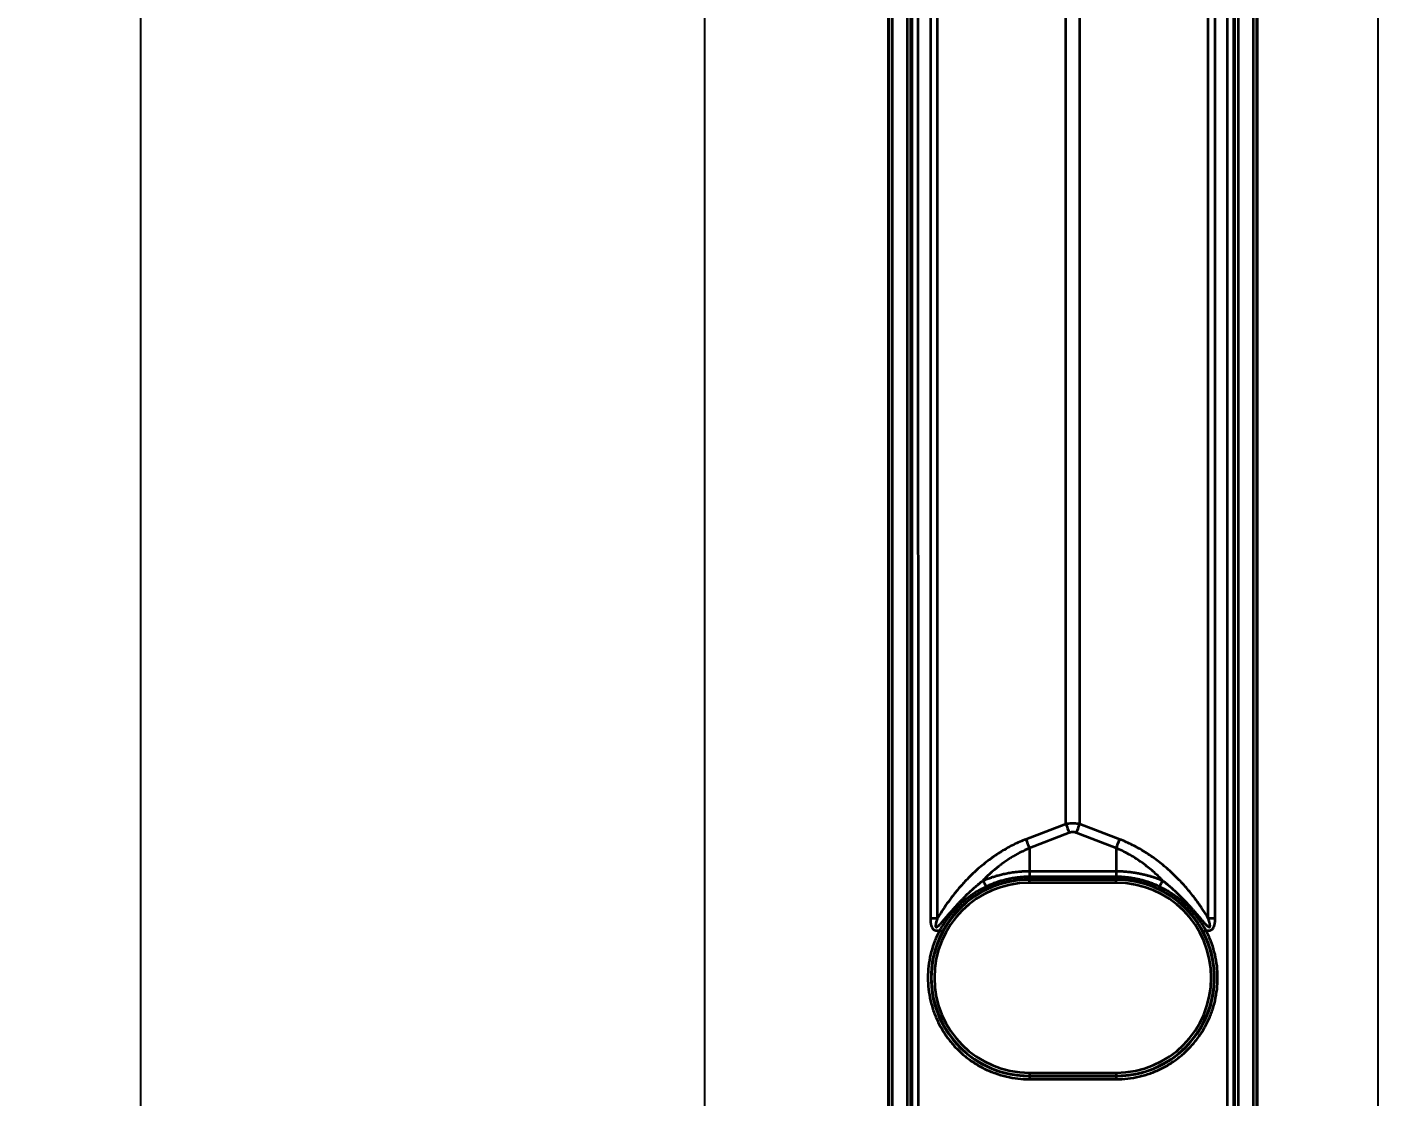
# Model space of a CAD drawing. Header units: millimetres. Extents: x 68 to 2000, y 100 to 2870.
# Drawn here: x 378.6 to 599.3, y 2174.2 to 2348.9 of the extents above; entities that cross this region are included whole.
import ezdxf

# ---------------------------------------------------------------- set-up
doc = ezdxf.new("R2010")
doc.units = ezdxf.units.MM
doc.header["$LTSCALE"] = 10
for name, color, linetype, lineweight in [('_Sichtbarkanten', 7, 'Continuous', 25), ('Bemaßung (ISO)', 7, 'Continuous', 25), ('Sichtbar schmal (ISO)', 7, 'Continuous', 35)]:
    doc.layers.add(name, color=color, linetype=linetype, lineweight=lineweight)
doc.styles.add('Notiztext (DIN)', font='verdana.ttf')
doc.dimstyles.new('Standard (DIN)', dxfattribs={"dimscale": 10, "dimtxt": 2.5, "dimasz": 2.5, "dimexe": 2, "dimexo": 4, "dimgap": 0.5, "dimtad": 1, "dimdec": 1, "dimrnd": 1e-08, "dimtxsty": 'Notiztext (DIN)', "dimcen": 0.09, "dimclrd": 256, "dimclre": 256, "dimclrt": 256, "dimadec": 0, "dimazin": 2, "dimtfac": 1, "dimtmove": 0, "dimatfit": 3, "dimfxl": 0, "dimtolj": 1, "dimtzin": 0, "dimlwd": -1, "dimlwe": -1, "dimarcsym": 0})

# ---------------------------------------------------------------- blocks, each defined once
blk = doc.blocks.new('*D76')
at = {"layer": 'Bemaßung (ISO)', "transparency": 16777216}
for p, q in [((449.28, 2523.67), (288.41, 2523.67)), ((308.41, 2498.67), (308.41, 2098.67)), ((484.32, 2073.67), (288.41, 2073.67))]:
    blk.add_line(p, q, dxfattribs=at)
for points in [[(304.24, 2498.67), (312.58, 2498.67), (308.41, 2523.67)], [(304.24, 2098.67), (312.58, 2098.67), (308.41, 2073.67)]]:
    blk.add_solid(points, dxfattribs=at)
at = {"layer": 'Defpoints', "color": 0, "transparency": 16777216}
for p in [(489.28, 2523.67), (308.41, 2073.67), (524.32, 2073.67)]:
    blk.add_point(p, dxfattribs=at)
at = {"layer": 'Bemaßung (ISO)', "transparency": 16777216, "insert": (277.39, 2267.66), "char_height": 25, "attachment_point": 1, "rotation": 90, "style": 'Notiztext (DIN)'}
blk.add_mtext('\\A1;450', dxfattribs=at)
blk = doc.blocks.new('*D77')
at = {"layer": 'Bemaßung (ISO)', "transparency": 16777216}
for p, q in [((449.28, 2523.67), (216.68, 2523.67)), ((236.68, 2498.67), (236.68, 1648.67)), ((449.28, 1623.67), (216.68, 1623.67))]:
    blk.add_line(p, q, dxfattribs=at)
for points in [[(232.51, 2498.67), (240.85, 2498.67), (236.68, 2523.67)], [(232.51, 1648.67), (240.85, 1648.67), (236.68, 1623.67)]]:
    blk.add_solid(points, dxfattribs=at)
at = {"layer": 'Defpoints', "color": 0, "transparency": 16777216}
for p in [(489.28, 2523.67), (236.68, 1623.67), (489.28, 1623.67)]:
    blk.add_point(p, dxfattribs=at)
at = {"layer": 'Bemaßung (ISO)', "transparency": 16777216, "insert": (205.65, 2100.09), "char_height": 25, "attachment_point": 1, "rotation": 90, "style": 'Notiztext (DIN)'}
blk.add_mtext('\\A1;900', dxfattribs=at)
blk = doc.blocks.new('*D78')
at = {"layer": 'Bemaßung (ISO)', "transparency": 16777216}
for p, q in [((484.44, 2423.66), (377.2, 2423.66)), ((397.2, 1748.68), (397.2, 2398.66)), ((484.44, 1723.68), (377.2, 1723.68))]:
    blk.add_line(p, q, dxfattribs=at)
for points in [[(393.04, 2398.66), (401.37, 2398.66), (397.2, 2423.66)], [(393.04, 1748.68), (401.37, 1748.68), (397.2, 1723.68)]]:
    blk.add_solid(points, dxfattribs=at)
at = {"layer": 'Defpoints', "color": 0, "transparency": 16777216}
for p in [(397.2, 2423.66), (524.44, 2423.66), (524.44, 1723.68)]:
    blk.add_point(p, dxfattribs=at)
at = {"layer": 'Bemaßung (ISO)', "transparency": 16777216, "insert": (366.18, 2043.31), "char_height": 25, "attachment_point": 1, "rotation": 90, "style": 'Notiztext (DIN)'}
blk.add_mtext('\\A1;700', dxfattribs=at)

msp = doc.modelspace()

# ---------------------------------------------------------------- linework, layer by layer
at = {"layer": '_Sichtbarkanten'}
for p, q in [((489.28, 2523.67), (489.28, 1623.67)), ((599.28, 2523.67), (599.28, 1623.67)), ((519.28, 1726.57), (519.28, 2420.77)), ((579.58, 2420.77), (579.58, 1726.57))]:
    msp.add_line(p, q, dxfattribs=at)
at = {"layer": 'Sichtbar schmal (ISO)'}
for p, q in [((519.42, 1725.66), (519.42, 2421.68)), ((519.92, 2421.68), (519.92, 1725.66)), ((522.44, 1725.68), (522.44, 2421.66)), ((522.94, 2421.66), (522.94, 1725.68)), ((523.13, 2421.47), (523.15, 2171.29)), ((524.13, 2421.47), (524.15, 2171.29)), ((574.71, 2171.29), (574.73, 2421.47)), ((575.71, 2171.29), (575.73, 2421.47)), ((575.92, 1725.68), (575.92, 2421.66)), ((576.42, 2421.66), (576.42, 1725.68)), ((578.94, 1725.66), (578.94, 2421.68)), ((579.44, 2421.68), (579.44, 1725.66)), ((526.16, 2368.99), (526.16, 2203.35)), ((527.3, 2368.99), (527.3, 2203.35)), ((571.56, 2203.35), (571.56, 2368.99)), ((572.7, 2203.35), (572.7, 2368.99)), ((548.29, 2218.76), (548.29, 2353.57)), ((550.57, 2218.76), (550.57, 2353.57)), ((548.29, 2218.76), (541.77, 2216.27)), ((557.09, 2216.27), (550.57, 2218.76)), ((548.86, 2217.33), (542.34, 2214.84)), ((556.52, 2214.84), (550, 2217.33)), ((542.34, 2214.84), (542.34, 2211.08)), ((556.52, 2214.84), (556.52, 2211.08)), ((556.53, 2209.74), (542.33, 2209.74)), ((542.33, 2209.74), (542.33, 2209.68)), ((556.53, 2209.68), (542.33, 2209.68)), ((542.33, 2209.18), (542.33, 2209.68)), ((556.53, 2209.18), (542.33, 2209.18)), ((542.34, 2211.08), (556.52, 2211.08)), ((542.34, 2211.08), (542.34, 2210.14)), ((556.52, 2210.14), (542.34, 2210.14)), ((556.52, 2211.08), (556.52, 2210.14)), ((556.53, 2209.74), (556.53, 2209.68)), ((556.53, 2209.18), (556.53, 2209.68)), ((542.33, 2178.16), (556.53, 2178.16)), ((542.33, 2178.16), (542.33, 2177.66)), ((556.53, 2178.16), (556.53, 2177.66)), ((542.33, 2177.66), (556.53, 2177.66)), ((542.33, 2177.61), (542.33, 2177.66)), ((542.33, 2177.61), (556.53, 2177.61)), ((542.33, 2177.61), (542.33, 2177.1)), ((542.33, 2177.1), (556.53, 2177.1)), ((556.53, 2177.61), (556.53, 2177.66)), ((556.53, 2177.61), (556.53, 2177.1))]:
    msp.add_line(p, q, dxfattribs=at)
for centre, radius, start, end in [((542.33, 2193.67), 16.01, 90, 270), ((542.33, 2193.67), 15.51, 90, 270), ((556.53, 2193.67), 16.01, 270, 90), ((556.53, 2193.67), 15.51, 270, 90)]:
    msp.add_arc(centre, radius, start, end, dxfattribs=at)
for centre, major_axis, ratio, start_param, end_param in [((548.86, 2218.79), (1.79, -4.67), 0.108522, 4.67649, 4.988987), ((550, 2218.79), (-1.79, -4.67), 0.108522, 1.294198, 1.606695), ((542.34, 2216.3), (1.79, -4.67), 0.108522, 4.67649, 4.988987), ((556.52, 2216.3), (-1.79, -4.67), 0.108522, 1.294199, 1.606695), ((536.28, 2206.66), (4.74, -8.81), 0.002481, 1.786531, 1.903747), ((542.33, 2210.24), (-0.005, -0.5), 0.011362, 0.017591, 1.371228), ((562.58, 2206.66), (-4.74, -8.81), 0.002481, 4.379442, 4.496654), ((535.24, 2208.65), (0.214, -0.452), 0.008853, 0.017454, 1.355227), ((563.62, 2208.65), (-0.214, -0.452), 0.008853, 4.92796, 6.265731), ((526.16, 2203.3), (-10, 0), 0.005236, 4.598021, 4.712389), ((572.7, 2203.3), (10, 0), 0.005236, 1.570796, 1.685163), ((542.33, 2193.67), (-13.77, -8.28), 0.99999, 5.25486, 7.312563), ((527.69, 2201.42), (0.442, -0.234), 0.004625, 4.714843, 6.265732), ((556.53, 2193.67), (-13.75, 8.3), 0.99999, 2.113977, 4.17168), ((571.17, 2201.42), (-0.442, -0.234), 0.004629, 0.017453, 1.568348)]:
    msp.add_ellipse(centre, major_axis=major_axis, ratio=ratio, start_param=start_param, end_param=end_param, dxfattribs=at)
for points, knots in [([(550.57, 2218.76), (550.41, 2218.79), (550.26, 2218.82), (550.11, 2218.83), (549.95, 2218.85), (549.8, 2218.86), (549.65, 2218.87), (549.5, 2218.87), (549.35, 2218.87), (549.2, 2218.87), (549.05, 2218.86), (548.9, 2218.85), (548.75, 2218.83), (548.6, 2218.82), (548.44, 2218.79), (548.29, 2218.76)], [0.000001, 0.000001, 0.000001, 0.000001, 0.2, 0.2, 0.2, 0.4, 0.4, 0.4, 0.6, 0.6, 0.6, 0.8, 0.8, 0.8, 1, 1, 1, 1]), ([(541.77, 2216.27), (541.11, 2216.02), (539.79, 2215.44), (537.76, 2214.32), (535.75, 2212.95), (533.9, 2211.43), (532.29, 2209.91), (530.94, 2208.44), (529.81, 2207.06), (528.85, 2205.76), (528.03, 2204.54), (527.53, 2203.74), (527.3, 2203.35)], [0, 0, 0, 0, 0.1, 0.2, 0.3, 0.4, 0.5, 0.6, 0.7, 0.8, 0.9, 0.9999999, 0.9999999, 0.9999999, 0.9999999]), ([(550, 2217.33), (549.92, 2217.36), (549.77, 2217.4), (549.54, 2217.44), (549.32, 2217.44), (549.09, 2217.4), (548.94, 2217.36), (548.86, 2217.33)], [0.0000019, 0.0000019, 0.0000019, 0.0000019, 0.2, 0.4, 0.6, 0.8, 1, 1, 1, 1]), ([(571.56, 2203.35), (571.3, 2203.79), (570.72, 2204.72), (569.68, 2206.24), (568.39, 2207.89), (566.83, 2209.64), (565.07, 2211.34), (563.24, 2212.84), (561.26, 2214.21), (559.17, 2215.39), (557.79, 2216), (557.09, 2216.27)], [0.0000001, 0.0000001, 0.0000001, 0.0000001, 0.1111111, 0.2222222, 0.3333333, 0.4444444, 0.5555556, 0.6666667, 0.7777778, 0.8888889, 1, 1, 1, 1]), ([(542.34, 2214.84), (541.83, 2214.62), (541.32, 2214.38), (540.8, 2214.11), (540.79, 2214.11), (540.78, 2214.1), (540.77, 2214.1), (540.28, 2213.84), (539.78, 2213.55), (539.28, 2213.24), (539.25, 2213.22), (539.22, 2213.2), (539.18, 2213.18), (538.72, 2212.88), (538.25, 2212.56), (537.79, 2212.22), (537.73, 2212.17), (537.67, 2212.12), (537.61, 2212.08), (537.17, 2211.75), (536.75, 2211.4), (536.34, 2211.05), (536.26, 2210.98), (536.18, 2210.91), (536.11, 2210.84), (535.7, 2210.48), (535.32, 2210.11), (534.95, 2209.74), (534.88, 2209.68), (534.82, 2209.61), (534.76, 2209.55)], [0, 0, 0, 0, 0.196745, 0.196745, 0.196745, 0.2, 0.2, 0.2, 0.387801, 0.387801, 0.387801, 0.4, 0.4, 0.4, 0.57613, 0.57613, 0.57613, 0.6, 0.6, 0.6, 0.767847, 0.767847, 0.767847, 0.8, 0.8, 0.8, 0.970471, 0.970471, 0.970471, 1, 1, 1, 1]), ([(564.1, 2209.55), (563.61, 2210.05), (563.1, 2210.54), (562.57, 2211.01), (562.51, 2211.06), (562.45, 2211.11), (562.39, 2211.16), (561.83, 2211.64), (561.25, 2212.1), (560.65, 2212.52), (560.61, 2212.55), (560.56, 2212.58), (560.52, 2212.61), (559.89, 2213.05), (559.25, 2213.46), (558.6, 2213.82), (558.58, 2213.83), (558.56, 2213.85), (558.53, 2213.86), (557.86, 2214.23), (557.19, 2214.56), (556.52, 2214.84)], [0.0000008, 0.0000008, 0.0000008, 0.0000008, 0.2248145, 0.2248145, 0.2248145, 0.25, 0.25, 0.25, 0.4832723, 0.4832723, 0.4832723, 0.5, 0.5, 0.5, 0.7416406, 0.7416406, 0.7416406, 0.75, 0.75, 0.75, 1, 1, 1, 1]), ([(527.3, 2203.35), (527.27, 2203.28), (527.25, 2203.22), (527.23, 2203.15), (527.21, 2203.09), (527.19, 2203.03), (527.17, 2202.97), (527.16, 2202.92), (527.14, 2202.86), (527.13, 2202.81), (527.12, 2202.8), (527.12, 2202.8), (527.12, 2202.8), (527.11, 2202.75), (527.1, 2202.7), (527.09, 2202.66), (527.08, 2202.65), (527.08, 2202.65), (527.08, 2202.64), (527.07, 2202.6), (527.06, 2202.56), (527.05, 2202.52), (527.05, 2202.51), (527.05, 2202.51), (527.05, 2202.5), (527.04, 2202.47), (527.04, 2202.43), (527.03, 2202.4), (527.03, 2202.39), (527.03, 2202.39), (527.03, 2202.38), (527.02, 2202.35), (527.02, 2202.32), (527.02, 2202.29), (527.01, 2202.28), (527.01, 2202.28), (527.01, 2202.27), (527.01, 2202.24), (527.01, 2202.21), (527.01, 2202.19), (527.01, 2202.18), (527.01, 2202.18), (527.01, 2202.17), (527.01, 2202.15), (527.01, 2202.13), (527.01, 2202.11), (527.01, 2202.1), (527.01, 2202.1), (527.01, 2202.09), (527.01, 2202.08), (527.02, 2202.06), (527.02, 2202.04), (527.02, 2202.04), (527.02, 2202.03), (527.02, 2202.03), (527.03, 2202.02), (527.03, 2202.01), (527.04, 2201.99), (527.04, 2201.99), (527.04, 2201.99), (527.04, 2201.99), (527.05, 2201.98), (527.06, 2201.97), (527.06, 2201.96), (527.07, 2201.96), (527.07, 2201.96), (527.07, 2201.96), (527.08, 2201.95), (527.09, 2201.95), (527.1, 2201.94), (527.1, 2201.94), (527.11, 2201.94), (527.11, 2201.94), (527.12, 2201.94), (527.13, 2201.94), (527.14, 2201.94), (527.15, 2201.94), (527.15, 2201.94), (527.16, 2201.94), (527.17, 2201.94), (527.18, 2201.95), (527.2, 2201.95), (527.21, 2201.96), (527.21, 2201.96), (527.22, 2201.96), (527.24, 2201.97), (527.25, 2201.98), (527.27, 2201.99), (527.28, 2201.99), (527.29, 2202), (527.3, 2202), (527.31, 2202.01), (527.33, 2202.03), (527.35, 2202.04), (527.36, 2202.05), (527.37, 2202.06), (527.38, 2202.07), (527.4, 2202.08), (527.42, 2202.1), (527.44, 2202.11), (527.45, 2202.12), (527.46, 2202.13), (527.48, 2202.15), (527.5, 2202.16), (527.52, 2202.18), (527.54, 2202.2), (527.55, 2202.22), (527.57, 2202.23), (527.58, 2202.25), (527.6, 2202.27), (527.62, 2202.29), (527.65, 2202.31), (527.66, 2202.32), (527.68, 2202.34), (527.7, 2202.36), (527.72, 2202.38), (527.74, 2202.41), (527.76, 2202.43), (527.78, 2202.45), (527.8, 2202.47), (527.82, 2202.49), (527.84, 2202.51), (527.87, 2202.54), (527.89, 2202.56), (527.91, 2202.59), (527.93, 2202.61), (527.95, 2202.64), (527.98, 2202.66), (528, 2202.69), (528.02, 2202.71), (528.05, 2202.74), (528.07, 2202.77), (528.1, 2202.8), (528.12, 2202.82), (528.15, 2202.85), (528.17, 2202.88), (528.2, 2202.91), (528.23, 2202.94), (528.26, 2202.98), (528.28, 2203), (528.3, 2203.03), (528.33, 2203.06), (528.36, 2203.1), (528.39, 2203.14), (528.43, 2203.18), (528.45, 2203.2), (528.48, 2203.23), (528.5, 2203.26), (528.54, 2203.31), (528.57, 2203.35), (528.61, 2203.39), (528.64, 2203.42), (528.66, 2203.46), (528.69, 2203.49), (528.73, 2203.53), (528.77, 2203.58), (528.82, 2203.63), (528.84, 2203.67), (528.87, 2203.7), (528.9, 2203.73), (528.94, 2203.78), (528.99, 2203.84), (529.04, 2203.9), (529.07, 2203.93), (529.1, 2203.96), (529.13, 2204), (529.18, 2204.06), (529.23, 2204.12), (529.29, 2204.19), (529.32, 2204.22), (529.35, 2204.25), (529.38, 2204.29), (529.44, 2204.36), (529.5, 2204.43), (529.56, 2204.5), (529.59, 2204.54), (529.62, 2204.57), (529.65, 2204.61), (529.72, 2204.69), (529.79, 2204.77), (529.87, 2204.85), (529.9, 2204.88), (529.93, 2204.92), (529.96, 2204.95), (530.04, 2205.04), (530.12, 2205.13), (530.2, 2205.23), (530.23, 2205.26), (530.26, 2205.29), (530.3, 2205.33), (530.38, 2205.43), (530.48, 2205.53), (530.57, 2205.63), (530.6, 2205.66), (530.63, 2205.7), (530.66, 2205.73), (530.76, 2205.84), (530.87, 2205.95), (530.98, 2206.07), (531.01, 2206.1), (531.04, 2206.13), (531.07, 2206.16), (531.18, 2206.28), (531.3, 2206.41), (531.43, 2206.53), (531.46, 2206.56), (531.49, 2206.6), (531.52, 2206.63), (531.65, 2206.76), (531.79, 2206.9), (531.93, 2207.04), (531.96, 2207.07), (531.99, 2207.1), (532.02, 2207.13), (532.17, 2207.28), (532.33, 2207.43), (532.5, 2207.59), (532.53, 2207.61), (532.56, 2207.64), (532.59, 2207.67), (532.76, 2207.83), (532.94, 2208), (533.14, 2208.18), (533.16, 2208.2), (533.19, 2208.23), (533.22, 2208.25), (533.42, 2208.43), (533.63, 2208.62), (533.86, 2208.81), (533.89, 2208.83), (533.91, 2208.86), (533.94, 2208.88), (534.17, 2209.08), (534.42, 2209.28), (534.68, 2209.49), (534.71, 2209.51), (534.73, 2209.53), (534.76, 2209.55)], [0, 0, 0, 0, 0.0243902, 0.0243902, 0.0243902, 0.0487805, 0.0487805, 0.0487805, 0.0731707, 0.0731707, 0.0731707, 0.0748523, 0.0748523, 0.0748523, 0.097561, 0.097561, 0.097561, 0.0998039, 0.0998039, 0.0998039, 0.1219512, 0.1219512, 0.1219512, 0.1247561, 0.1247561, 0.1247561, 0.1463415, 0.1463415, 0.1463415, 0.1497067, 0.1497067, 0.1497067, 0.1707317, 0.1707317, 0.1707317, 0.1746539, 0.1746539, 0.1746539, 0.195122, 0.195122, 0.195122, 0.199602, 0.199602, 0.199602, 0.2195122, 0.2195122, 0.2195122, 0.2245595, 0.2245595, 0.2245595, 0.2439024, 0.2439024, 0.2439024, 0.2495151, 0.2495151, 0.2495151, 0.2682927, 0.2682927, 0.2682927, 0.2745062, 0.2745062, 0.2745062, 0.2926829, 0.2926829, 0.2926829, 0.2994533, 0.2994533, 0.2994533, 0.3170732, 0.3170732, 0.3170732, 0.324337, 0.324337, 0.324337, 0.3414634, 0.3414634, 0.3414634, 0.3493085, 0.3493085, 0.3493085, 0.3658537, 0.3658537, 0.3658537, 0.3742627, 0.3742627, 0.3742627, 0.3902439, 0.3902439, 0.3902439, 0.3992168, 0.3992168, 0.3992168, 0.4146341, 0.4146341, 0.4146341, 0.4241542, 0.4241542, 0.4241542, 0.4390244, 0.4390244, 0.4390244, 0.4491067, 0.4491067, 0.4491067, 0.4634146, 0.4634146, 0.4634146, 0.4740662, 0.4740662, 0.4740662, 0.4878049, 0.4878049, 0.4878049, 0.4990215, 0.4990215, 0.4990215, 0.5121951, 0.5121951, 0.5121951, 0.5239662, 0.5239662, 0.5239662, 0.5365854, 0.5365854, 0.5365854, 0.5489142, 0.5489142, 0.5489142, 0.5609756, 0.5609756, 0.5609756, 0.5738647, 0.5738647, 0.5738647, 0.5853659, 0.5853659, 0.5853659, 0.5988147, 0.5988147, 0.5988147, 0.6097561, 0.6097561, 0.6097561, 0.6237656, 0.6237656, 0.6237656, 0.6341463, 0.6341463, 0.6341463, 0.6487176, 0.6487176, 0.6487176, 0.6585366, 0.6585366, 0.6585366, 0.6736671, 0.6736671, 0.6736671, 0.6829268, 0.6829268, 0.6829268, 0.6986164, 0.6986164, 0.6986164, 0.7073171, 0.7073171, 0.7073171, 0.7235665, 0.7235665, 0.7235665, 0.7317073, 0.7317073, 0.7317073, 0.7485159, 0.7485159, 0.7485159, 0.7560976, 0.7560976, 0.7560976, 0.7734695, 0.7734695, 0.7734695, 0.7804878, 0.7804878, 0.7804878, 0.7984237, 0.7984237, 0.7984237, 0.804878, 0.804878, 0.804878, 0.8233711, 0.8233711, 0.8233711, 0.8292683, 0.8292683, 0.8292683, 0.8483177, 0.8483177, 0.8483177, 0.8536585, 0.8536585, 0.8536585, 0.8732686, 0.8732686, 0.8732686, 0.8780488, 0.8780488, 0.8780488, 0.8982198, 0.8982198, 0.8982198, 0.902439, 0.902439, 0.902439, 0.9231714, 0.9231714, 0.9231714, 0.9268293, 0.9268293, 0.9268293, 0.9481214, 0.9481214, 0.9481214, 0.9512195, 0.9512195, 0.9512195, 0.973076, 0.973076, 0.973076, 0.9756098, 0.9756098, 0.9756098, 0.9980142, 0.9980142, 0.9980142, 0.9999998, 0.9999998, 0.9999998, 0.9999998]), ([(534.76, 2209.55), (534.99, 2209.64), (535.22, 2209.73), (535.45, 2209.82), (535.68, 2209.91), (535.91, 2209.99), (536.14, 2210.06), (536.15, 2210.07), (536.15, 2210.07), (536.15, 2210.07), (536.38, 2210.14), (536.61, 2210.21), (536.83, 2210.28), (536.84, 2210.28), (536.85, 2210.29), (536.86, 2210.29), (537.09, 2210.36), (537.32, 2210.42), (537.55, 2210.48), (537.56, 2210.48), (537.57, 2210.48), (537.58, 2210.49), (537.82, 2210.55), (538.06, 2210.6), (538.32, 2210.66), (538.32, 2210.66), (538.33, 2210.66), (538.34, 2210.66), (538.6, 2210.72), (538.87, 2210.77), (539.16, 2210.82), (539.45, 2210.87), (539.75, 2210.91), (540.08, 2210.95), (540.09, 2210.95), (540.1, 2210.95), (540.11, 2210.95), (540.43, 2210.99), (540.77, 2211.02), (541.13, 2211.04), (541.14, 2211.05), (541.16, 2211.05), (541.17, 2211.05), (541.53, 2211.07), (541.92, 2211.08), (542.34, 2211.08)], [0, 0, 0, 0, 0.111111, 0.111111, 0.111111, 0.220336, 0.220336, 0.220336, 0.222222, 0.222222, 0.222222, 0.329141, 0.329141, 0.329141, 0.333333, 0.333333, 0.333333, 0.439952, 0.439952, 0.439952, 0.444444, 0.444444, 0.444444, 0.552777, 0.552777, 0.552777, 0.555556, 0.555556, 0.555556, 0.666667, 0.666667, 0.666667, 0.777778, 0.777778, 0.777778, 0.781114, 0.781114, 0.781114, 0.888889, 0.888889, 0.888889, 0.892496, 0.892496, 0.892496, 1, 1, 1, 1]), ([(542.34, 2210.14), (541.97, 2210.14), (541.6, 2210.13), (541.24, 2210.11), (541, 2210.09), (540.76, 2210.07), (540.52, 2210.04), (540.43, 2210.03), (540.34, 2210.02), (540.24, 2210.01), (539.95, 2209.97), (539.65, 2209.92), (539.36, 2209.87), (539.14, 2209.83), (538.93, 2209.79), (538.72, 2209.74), (538.67, 2209.73), (538.62, 2209.72), (538.56, 2209.7), (538.32, 2209.65), (538.09, 2209.59), (537.85, 2209.52), (537.63, 2209.46), (537.41, 2209.39), (537.19, 2209.32), (537.11, 2209.29), (537.04, 2209.27), (536.97, 2209.24), (536.83, 2209.19), (536.69, 2209.14), (536.55, 2209.09), (536.34, 2209.01), (536.13, 2208.93), (535.93, 2208.84), (535.71, 2208.75), (535.5, 2208.65), (535.29, 2208.55)], [0, 0, 0, 0, 0.1512862, 0.1512862, 0.1512862, 0.25, 0.25, 0.25, 0.2880914, 0.2880914, 0.2880914, 0.411254, 0.411254, 0.411254, 0.5, 0.5, 0.5, 0.5218999, 0.5218999, 0.5218999, 0.6226524, 0.6226524, 0.6226524, 0.7175813, 0.7175813, 0.7175813, 0.75, 0.75, 0.75, 0.8105529, 0.8105529, 0.8105529, 0.9033709, 0.9033709, 0.9033709, 0.9999993, 0.9999993, 0.9999993, 0.9999993]), ([(542.33, 2209.74), (541.74, 2209.74), (541.15, 2209.71), (540.56, 2209.64), (539.97, 2209.58), (539.38, 2209.48), (538.8, 2209.35), (538.22, 2209.22), (537.65, 2209.06), (537.09, 2208.86), (536.53, 2208.67), (535.98, 2208.45), (535.45, 2208.2)], [0, 0, 0, 0, 0.25, 0.25, 0.25, 0.5, 0.5, 0.5, 0.75, 0.75, 0.75, 1, 1, 1, 1]), ([(556.52, 2211.08), (556.91, 2211.08), (557.28, 2211.07), (557.63, 2211.05), (557.66, 2211.05), (557.7, 2211.05), (557.73, 2211.04), (558.04, 2211.02), (558.34, 2211), (558.62, 2210.97), (558.67, 2210.96), (558.73, 2210.96), (558.78, 2210.95), (559.03, 2210.92), (559.27, 2210.89), (559.5, 2210.85), (559.57, 2210.84), (559.63, 2210.83), (559.7, 2210.82), (559.91, 2210.78), (560.11, 2210.75), (560.31, 2210.71), (560.38, 2210.69), (560.45, 2210.68), (560.52, 2210.66), (560.7, 2210.62), (560.88, 2210.58), (561.05, 2210.54), (561.13, 2210.52), (561.2, 2210.5), (561.28, 2210.49), (561.44, 2210.44), (561.6, 2210.4), (561.76, 2210.36), (561.84, 2210.33), (561.92, 2210.31), (562, 2210.29), (562.16, 2210.24), (562.32, 2210.19), (562.48, 2210.14), (562.56, 2210.12), (562.63, 2210.09), (562.7, 2210.07), (562.89, 2210.01), (563.07, 2209.94), (563.25, 2209.88), (563.3, 2209.86), (563.36, 2209.84), (563.41, 2209.82), (563.64, 2209.73), (563.87, 2209.64), (564.1, 2209.55)], [0, 0, 0, 0, 0.1017511, 0.1017511, 0.1017511, 0.1111111, 0.1111111, 0.1111111, 0.2047514, 0.2047514, 0.2047514, 0.2222222, 0.2222222, 0.2222222, 0.3088109, 0.3088109, 0.3088109, 0.3333333, 0.3333333, 0.3333333, 0.4141311, 0.4141311, 0.4141311, 0.4444444, 0.4444444, 0.4444444, 0.5213578, 0.5213578, 0.5213578, 0.5555556, 0.5555556, 0.5555556, 0.6302663, 0.6302663, 0.6302663, 0.6666667, 0.6666667, 0.6666667, 0.7427651, 0.7427651, 0.7427651, 0.7777778, 0.7777778, 0.7777778, 0.8639588, 0.8639588, 0.8639588, 0.8888889, 0.8888889, 0.8888889, 0.9999989, 0.9999989, 0.9999989, 0.9999989]), ([(556.52, 2210.14), (556.52, 2210.1), (556.52, 2210.05), (556.52, 2210.01), (556.52, 2209.97), (556.52, 2209.94), (556.52, 2209.9), (556.52, 2209.87), (556.52, 2209.84), (556.53, 2209.82), (556.53, 2209.79), (556.53, 2209.77), (556.53, 2209.76), (556.53, 2209.75), (556.53, 2209.74), (556.53, 2209.74)], [0, 0, 0, 0, 0.2, 0.2, 0.2, 0.4, 0.4, 0.4, 0.6, 0.6, 0.6, 0.8, 0.8, 0.8, 1, 1, 1, 1]), ([(563.57, 2208.55), (563.31, 2208.67), (563.06, 2208.79), (562.8, 2208.9), (562.56, 2208.99), (562.33, 2209.08), (562.09, 2209.17), (562.03, 2209.19), (561.96, 2209.22), (561.89, 2209.24), (561.74, 2209.29), (561.58, 2209.34), (561.43, 2209.39), (561.21, 2209.46), (560.99, 2209.52), (560.77, 2209.58), (560.56, 2209.64), (560.35, 2209.69), (560.14, 2209.74), (560.12, 2209.74), (560.1, 2209.75), (560.07, 2209.75), (559.82, 2209.81), (559.58, 2209.86), (559.32, 2209.9), (559.05, 2209.95), (558.77, 2209.99), (558.5, 2210.02), (558.44, 2210.03), (558.39, 2210.04), (558.34, 2210.04), (558.08, 2210.07), (557.82, 2210.09), (557.57, 2210.11), (557.22, 2210.13), (556.87, 2210.14), (556.52, 2210.14)], [0, 0, 0, 0, 0.117035, 0.117035, 0.117035, 0.221069, 0.221069, 0.221069, 0.25, 0.25, 0.25, 0.317055, 0.317055, 0.317055, 0.411258, 0.411258, 0.411258, 0.5, 0.5, 0.5, 0.509092, 0.509092, 0.509092, 0.613594, 0.613594, 0.613594, 0.728289, 0.728289, 0.728289, 0.75, 0.75, 0.75, 0.856332, 0.856332, 0.856332, 1, 1, 1, 1]), ([(563.4, 2208.2), (562.88, 2208.45), (562.34, 2208.67), (561.78, 2208.86), (561.78, 2208.86), (561.77, 2208.86), (561.77, 2208.86), (561.22, 2209.05), (560.65, 2209.21), (560.08, 2209.34), (560.07, 2209.34), (560.07, 2209.35), (560.06, 2209.35), (559.48, 2209.48), (558.91, 2209.57), (558.32, 2209.64), (558.32, 2209.64), (558.31, 2209.64), (558.3, 2209.64), (557.71, 2209.71), (557.12, 2209.74), (556.53, 2209.74)], [0, 0, 0, 0, 0.247865, 0.247865, 0.247865, 0.25, 0.25, 0.25, 0.496212, 0.496212, 0.496212, 0.5, 0.5, 0.5, 0.746922, 0.746922, 0.746922, 0.75, 0.75, 0.75, 1, 1, 1, 1]), ([(564.1, 2209.55), (564.19, 2209.48), (564.27, 2209.41), (564.35, 2209.35), (564.5, 2209.23), (564.65, 2209.11), (564.79, 2208.99), (565.01, 2208.8), (565.22, 2208.62), (565.43, 2208.44), (565.64, 2208.26), (565.84, 2208.07), (566.03, 2207.89), (566.1, 2207.83), (566.16, 2207.77), (566.22, 2207.72), (566.36, 2207.59), (566.49, 2207.47), (566.62, 2207.34), (566.81, 2207.16), (567, 2206.97), (567.18, 2206.79), (567.36, 2206.6), (567.54, 2206.42), (567.71, 2206.24), (567.76, 2206.19), (567.81, 2206.14), (567.86, 2206.09), (567.98, 2205.97), (568.09, 2205.85), (568.19, 2205.74), (568.34, 2205.58), (568.47, 2205.43), (568.6, 2205.29), (568.73, 2205.15), (568.84, 2205.02), (568.95, 2204.89), (569.05, 2204.78), (569.15, 2204.67), (569.24, 2204.57), (569.25, 2204.56), (569.26, 2204.55), (569.27, 2204.54), (569.36, 2204.42), (569.46, 2204.32), (569.54, 2204.22), (569.63, 2204.11), (569.71, 2204.02), (569.79, 2203.93), (569.87, 2203.83), (569.95, 2203.75), (570.02, 2203.66), (570.09, 2203.58), (570.15, 2203.5), (570.22, 2203.43), (570.28, 2203.35), (570.34, 2203.28), (570.4, 2203.21), (570.41, 2203.2), (570.41, 2203.2), (570.42, 2203.19), (570.47, 2203.13), (570.52, 2203.07), (570.57, 2203.02), (570.62, 2202.96), (570.67, 2202.9), (570.72, 2202.84), (570.77, 2202.79), (570.82, 2202.73), (570.86, 2202.68), (570.91, 2202.63), (570.95, 2202.59), (570.99, 2202.54), (571.03, 2202.49), (571.07, 2202.45), (571.11, 2202.41), (571.15, 2202.37), (571.19, 2202.33), (571.22, 2202.3), (571.26, 2202.26), (571.3, 2202.23), (571.33, 2202.2), (571.36, 2202.16), (571.39, 2202.14), (571.42, 2202.11), (571.45, 2202.08), (571.48, 2202.06), (571.51, 2202.04), (571.53, 2202.03), (571.55, 2202.01), (571.57, 2202), (571.58, 2202), (571.58, 2201.99), (571.59, 2201.99), (571.61, 2201.97), (571.64, 2201.96), (571.66, 2201.96), (571.68, 2201.95), (571.7, 2201.94), (571.71, 2201.94), (571.73, 2201.94), (571.74, 2201.94), (571.76, 2201.94), (571.77, 2201.95), (571.78, 2201.95), (571.79, 2201.96), (571.8, 2201.97), (571.81, 2201.98), (571.82, 2201.99), (571.83, 2202.01), (571.83, 2202.02), (571.84, 2202.04), (571.84, 2202.07), (571.85, 2202.09), (571.85, 2202.12), (571.85, 2202.13), (571.85, 2202.14), (571.85, 2202.15), (571.85, 2202.17), (571.85, 2202.19), (571.85, 2202.21), (571.85, 2202.24), (571.84, 2202.28), (571.84, 2202.32), (571.84, 2202.36), (571.83, 2202.4), (571.82, 2202.44), (571.81, 2202.49), (571.8, 2202.54), (571.79, 2202.59), (571.78, 2202.64), (571.76, 2202.69), (571.75, 2202.75), (571.73, 2202.81), (571.72, 2202.87), (571.7, 2202.93), (571.68, 2202.99), (571.66, 2203.06), (571.64, 2203.13), (571.61, 2203.2), (571.59, 2203.27), (571.56, 2203.35)], [0, 0, 0, 0, 0.008878, 0.008878, 0.008878, 0.025, 0.025, 0.025, 0.05, 0.05, 0.05, 0.075, 0.075, 0.075, 0.083078, 0.083078, 0.083078, 0.1, 0.1, 0.1, 0.125, 0.125, 0.125, 0.15, 0.15, 0.15, 0.157262, 0.157262, 0.157262, 0.175, 0.175, 0.175, 0.2, 0.2, 0.2, 0.225, 0.225, 0.225, 0.247497, 0.247497, 0.247497, 0.25, 0.25, 0.25, 0.275, 0.275, 0.275, 0.3, 0.3, 0.3, 0.325, 0.325, 0.325, 0.35, 0.35, 0.35, 0.375, 0.375, 0.375, 0.377245, 0.377245, 0.377245, 0.4, 0.4, 0.4, 0.425, 0.425, 0.425, 0.45, 0.45, 0.45, 0.475, 0.475, 0.475, 0.5, 0.5, 0.5, 0.525, 0.525, 0.525, 0.55, 0.55, 0.55, 0.575, 0.575, 0.575, 0.6, 0.6, 0.6, 0.61905, 0.61905, 0.61905, 0.625, 0.625, 0.625, 0.65, 0.65, 0.65, 0.675, 0.675, 0.675, 0.7, 0.7, 0.7, 0.725, 0.725, 0.725, 0.75, 0.75, 0.75, 0.775, 0.775, 0.775, 0.8, 0.8, 0.8, 0.810535, 0.810535, 0.810535, 0.825, 0.825, 0.825, 0.85, 0.85, 0.85, 0.875, 0.875, 0.875, 0.9, 0.9, 0.9, 0.925, 0.925, 0.925, 0.95, 0.95, 0.95, 0.975, 0.975, 0.975, 1, 1, 1, 1]), ([(535.29, 2208.55), (534.89, 2208.36), (534.52, 2208.17), (534.18, 2207.97), (534.17, 2207.97), (534.16, 2207.96), (534.15, 2207.96), (533.82, 2207.77), (533.51, 2207.58), (533.23, 2207.39), (533.21, 2207.38), (533.2, 2207.37), (533.18, 2207.36), (532.91, 2207.17), (532.65, 2206.99), (532.4, 2206.81), (532.39, 2206.79), (532.37, 2206.78), (532.35, 2206.77), (532.12, 2206.59), (531.9, 2206.42), (531.69, 2206.24), (531.67, 2206.23), (531.65, 2206.21), (531.63, 2206.19), (531.43, 2206.03), (531.25, 2205.86), (531.08, 2205.7), (531.05, 2205.68), (531.03, 2205.66), (531.01, 2205.64), (530.84, 2205.49), (530.69, 2205.33), (530.54, 2205.18), (530.52, 2205.16), (530.49, 2205.14), (530.47, 2205.12), (530.33, 2204.97), (530.19, 2204.83), (530.07, 2204.69), (530.05, 2204.67), (530.02, 2204.65), (530, 2204.62), (529.88, 2204.49), (529.77, 2204.36), (529.66, 2204.23), (529.63, 2204.2), (529.61, 2204.18), (529.59, 2204.16), (529.49, 2204.03), (529.39, 2203.91), (529.29, 2203.79), (529.27, 2203.77), (529.25, 2203.74), (529.24, 2203.72), (529.14, 2203.6), (529.06, 2203.49), (528.98, 2203.38), (528.96, 2203.36), (528.94, 2203.33), (528.92, 2203.31), (528.84, 2203.2), (528.77, 2203.1), (528.7, 2203), (528.68, 2202.97), (528.66, 2202.95), (528.64, 2202.93), (528.57, 2202.83), (528.51, 2202.73), (528.45, 2202.64), (528.43, 2202.62), (528.41, 2202.59), (528.4, 2202.57), (528.34, 2202.48), (528.28, 2202.4), (528.23, 2202.32), (528.21, 2202.29), (528.2, 2202.27), (528.18, 2202.24), (528.13, 2202.16), (528.08, 2202.08), (528.04, 2202.01), (528.02, 2201.98), (528.01, 2201.96), (527.99, 2201.94), (527.94, 2201.86), (527.9, 2201.78), (527.85, 2201.7), (527.84, 2201.69), (527.84, 2201.68), (527.83, 2201.67), (527.78, 2201.58), (527.73, 2201.5), (527.69, 2201.42)], [0, 0, 0, 0, 0.060999, 0.060999, 0.060999, 0.0625, 0.0625, 0.0625, 0.121959, 0.121959, 0.121959, 0.125, 0.125, 0.125, 0.183057, 0.183057, 0.183057, 0.1875, 0.1875, 0.1875, 0.244273, 0.244273, 0.244273, 0.25, 0.25, 0.25, 0.305595, 0.305595, 0.305595, 0.3125, 0.3125, 0.3125, 0.367011, 0.367011, 0.367011, 0.375, 0.375, 0.375, 0.42851, 0.42851, 0.42851, 0.4375, 0.4375, 0.4375, 0.490084, 0.490084, 0.490084, 0.5, 0.5, 0.5, 0.551722, 0.551722, 0.551722, 0.5625, 0.5625, 0.5625, 0.613402, 0.613402, 0.613402, 0.625, 0.625, 0.625, 0.675012, 0.675012, 0.675012, 0.6875, 0.6875, 0.6875, 0.736649, 0.736649, 0.736649, 0.75, 0.75, 0.75, 0.797728, 0.797728, 0.797728, 0.8125, 0.8125, 0.8125, 0.860311, 0.860311, 0.860311, 0.875, 0.875, 0.875, 0.928506, 0.928506, 0.928506, 0.9375, 0.9375, 0.9375, 1, 1, 1, 1]), ([(535.45, 2208.2), (535.07, 2208.01), (534.71, 2207.82), (534.37, 2207.63), (534.37, 2207.63), (534.36, 2207.62), (534.35, 2207.62), (534.03, 2207.43), (533.73, 2207.25), (533.45, 2207.06), (533.43, 2207.05), (533.42, 2207.05), (533.41, 2207.04), (533.14, 2206.86), (532.88, 2206.68), (532.65, 2206.5), (532.63, 2206.49), (532.61, 2206.47), (532.6, 2206.46), (532.37, 2206.29), (532.16, 2206.12), (531.96, 2205.95), (531.94, 2205.93), (531.92, 2205.91), (531.9, 2205.9), (531.71, 2205.73), (531.53, 2205.57), (531.36, 2205.42), (531.34, 2205.4), (531.32, 2205.38), (531.3, 2205.36), (531.14, 2205.21), (530.99, 2205.06), (530.84, 2204.91), (530.82, 2204.89), (530.8, 2204.87), (530.78, 2204.85), (530.64, 2204.7), (530.51, 2204.56), (530.39, 2204.43), (530.37, 2204.4), (530.35, 2204.38), (530.33, 2204.36), (530.21, 2204.23), (530.1, 2204.1), (530, 2203.97), (529.98, 2203.95), (529.96, 2203.92), (529.94, 2203.9), (529.84, 2203.78), (529.74, 2203.66), (529.65, 2203.54), (529.63, 2203.52), (529.61, 2203.49), (529.6, 2203.47), (529.51, 2203.36), (529.43, 2203.25), (529.35, 2203.14), (529.33, 2203.11), (529.31, 2203.09), (529.3, 2203.07), (529.22, 2202.96), (529.15, 2202.86), (529.08, 2202.76), (529.06, 2202.74), (529.05, 2202.71), (529.03, 2202.69), (528.97, 2202.59), (528.91, 2202.5), (528.85, 2202.41), (528.83, 2202.38), (528.82, 2202.36), (528.8, 2202.34), (528.74, 2202.25), (528.69, 2202.17), (528.64, 2202.08), (528.63, 2202.06), (528.61, 2202.03), (528.6, 2202.01), (528.55, 2201.93), (528.5, 2201.85), (528.46, 2201.78), (528.45, 2201.76), (528.43, 2201.73), (528.42, 2201.71), (528.37, 2201.63), (528.33, 2201.55), (528.29, 2201.47), (528.28, 2201.46), (528.27, 2201.45), (528.26, 2201.44), (528.22, 2201.35), (528.17, 2201.27), (528.13, 2201.19)], [0, 0, 0, 0, 0.061, 0.061, 0.061, 0.0625, 0.0625, 0.0625, 0.121959, 0.121959, 0.121959, 0.125, 0.125, 0.125, 0.183057, 0.183057, 0.183057, 0.1875, 0.1875, 0.1875, 0.244273, 0.244273, 0.244273, 0.25, 0.25, 0.25, 0.305595, 0.305595, 0.305595, 0.3125, 0.3125, 0.3125, 0.36701, 0.36701, 0.36701, 0.375, 0.375, 0.375, 0.42851, 0.42851, 0.42851, 0.4375, 0.4375, 0.4375, 0.490083, 0.490083, 0.490083, 0.5, 0.5, 0.5, 0.551722, 0.551722, 0.551722, 0.5625, 0.5625, 0.5625, 0.613401, 0.613401, 0.613401, 0.625, 0.625, 0.625, 0.675011, 0.675011, 0.675011, 0.6875, 0.6875, 0.6875, 0.736648, 0.736648, 0.736648, 0.75, 0.75, 0.75, 0.797727, 0.797727, 0.797727, 0.8125, 0.8125, 0.8125, 0.860309, 0.860309, 0.860309, 0.875, 0.875, 0.875, 0.928507, 0.928507, 0.928507, 0.9375, 0.9375, 0.9375, 1, 1, 1, 1]), ([(570.73, 2201.19), (570.69, 2201.27), (570.64, 2201.35), (570.59, 2201.44), (570.59, 2201.44), (570.59, 2201.45), (570.58, 2201.46), (570.54, 2201.54), (570.49, 2201.62), (570.44, 2201.71), (570.43, 2201.72), (570.42, 2201.74), (570.42, 2201.75), (570.37, 2201.84), (570.32, 2201.92), (570.26, 2202.01), (570.25, 2202.03), (570.24, 2202.05), (570.22, 2202.08), (570.17, 2202.16), (570.12, 2202.25), (570.06, 2202.34), (570.04, 2202.37), (570.02, 2202.4), (570, 2202.43), (569.94, 2202.51), (569.89, 2202.6), (569.83, 2202.69), (569.8, 2202.73), (569.77, 2202.77), (569.74, 2202.81), (569.69, 2202.9), (569.63, 2202.98), (569.56, 2203.06), (569.53, 2203.12), (569.49, 2203.17), (569.45, 2203.23), (569.39, 2203.31), (569.33, 2203.39), (569.26, 2203.47), (569.21, 2203.53), (569.16, 2203.6), (569.11, 2203.67), (569.05, 2203.74), (568.99, 2203.82), (568.92, 2203.9), (568.86, 2203.98), (568.79, 2204.06), (568.72, 2204.14), (568.66, 2204.21), (568.59, 2204.28), (568.53, 2204.36), (568.45, 2204.45), (568.36, 2204.55), (568.27, 2204.65), (568.21, 2204.71), (568.14, 2204.78), (568.08, 2204.84), (567.97, 2204.96), (567.86, 2205.07), (567.74, 2205.18), (567.68, 2205.24), (567.62, 2205.3), (567.56, 2205.36), (567.42, 2205.49), (567.28, 2205.62), (567.13, 2205.75), (567.07, 2205.8), (567.02, 2205.85), (566.96, 2205.9), (566.79, 2206.04), (566.6, 2206.2), (566.41, 2206.35), (566.36, 2206.38), (566.31, 2206.42), (566.26, 2206.46), (566.04, 2206.62), (565.81, 2206.79), (565.56, 2206.96), (565.52, 2206.99), (565.49, 2207.01), (565.45, 2207.04), (565.18, 2207.22), (564.88, 2207.4), (564.57, 2207.59), (564.55, 2207.6), (564.53, 2207.61), (564.51, 2207.62), (564.17, 2207.81), (563.8, 2208.01), (563.4, 2208.2)], [0.0000002, 0.0000002, 0.0000002, 0.0000002, 0.0625, 0.0625, 0.0625, 0.0673967, 0.0673967, 0.0673967, 0.125, 0.125, 0.125, 0.1343426, 0.1343426, 0.1343426, 0.1875, 0.1875, 0.1875, 0.2010143, 0.2010143, 0.2010143, 0.25, 0.25, 0.25, 0.2675413, 0.2675413, 0.2675413, 0.3125, 0.3125, 0.3125, 0.3339828, 0.3339828, 0.3339828, 0.375, 0.375, 0.375, 0.4003887, 0.4003887, 0.4003887, 0.4375, 0.4375, 0.4375, 0.4668486, 0.4668486, 0.4668486, 0.5, 0.5, 0.5, 0.5333854, 0.5333854, 0.5333854, 0.5625, 0.5625, 0.5625, 0.600005, 0.600005, 0.600005, 0.625, 0.625, 0.625, 0.6667219, 0.6667219, 0.6667219, 0.6875, 0.6875, 0.6875, 0.7335465, 0.7335465, 0.7335465, 0.75, 0.75, 0.75, 0.8005047, 0.8005047, 0.8005047, 0.8125, 0.8125, 0.8125, 0.8674725, 0.8674725, 0.8674725, 0.875, 0.875, 0.875, 0.9341293, 0.9341293, 0.9341293, 0.9375, 0.9375, 0.9375, 1, 1, 1, 1]), ([(571.17, 2201.42), (571.13, 2201.5), (571.08, 2201.58), (571.03, 2201.67), (571.02, 2201.67), (571.02, 2201.68), (571.02, 2201.69), (570.97, 2201.77), (570.92, 2201.85), (570.87, 2201.94), (570.86, 2201.95), (570.85, 2201.97), (570.84, 2201.98), (570.79, 2202.06), (570.73, 2202.15), (570.68, 2202.24), (570.66, 2202.26), (570.65, 2202.29), (570.63, 2202.31), (570.58, 2202.39), (570.52, 2202.48), (570.46, 2202.57), (570.44, 2202.6), (570.42, 2202.63), (570.4, 2202.67), (570.34, 2202.75), (570.28, 2202.84), (570.22, 2202.92), (570.19, 2202.97), (570.16, 2203.01), (570.13, 2203.05), (570.07, 2203.14), (570, 2203.22), (569.94, 2203.31), (569.9, 2203.36), (569.86, 2203.41), (569.82, 2203.47), (569.75, 2203.55), (569.69, 2203.63), (569.62, 2203.72), (569.57, 2203.78), (569.52, 2203.85), (569.46, 2203.92), (569.4, 2204), (569.33, 2204.07), (569.27, 2204.15), (569.2, 2204.24), (569.13, 2204.32), (569.05, 2204.4), (568.99, 2204.47), (568.92, 2204.55), (568.86, 2204.62), (568.77, 2204.72), (568.68, 2204.82), (568.58, 2204.92), (568.52, 2204.98), (568.45, 2205.05), (568.39, 2205.12), (568.28, 2205.23), (568.16, 2205.35), (568.04, 2205.46), (567.98, 2205.52), (567.91, 2205.58), (567.85, 2205.64), (567.71, 2205.77), (567.56, 2205.91), (567.4, 2206.04), (567.34, 2206.09), (567.29, 2206.14), (567.23, 2206.19), (567.05, 2206.34), (566.86, 2206.5), (566.66, 2206.65), (566.61, 2206.69), (566.56, 2206.73), (566.51, 2206.77), (566.28, 2206.94), (566.04, 2207.11), (565.78, 2207.29), (565.75, 2207.31), (565.71, 2207.33), (565.68, 2207.36), (565.39, 2207.55), (565.09, 2207.74), (564.76, 2207.93), (564.74, 2207.94), (564.72, 2207.95), (564.7, 2207.96), (564.35, 2208.16), (563.98, 2208.36), (563.57, 2208.55)], [0, 0, 0, 0, 0.0625, 0.0625, 0.0625, 0.0673979, 0.0673979, 0.0673979, 0.125, 0.125, 0.125, 0.134343, 0.134343, 0.134343, 0.1875, 0.1875, 0.1875, 0.2010157, 0.2010157, 0.2010157, 0.25, 0.25, 0.25, 0.2675424, 0.2675424, 0.2675424, 0.3125, 0.3125, 0.3125, 0.3339838, 0.3339838, 0.3339838, 0.375, 0.375, 0.375, 0.4003897, 0.4003897, 0.4003897, 0.4375, 0.4375, 0.4375, 0.4668495, 0.4668495, 0.4668495, 0.5, 0.5, 0.5, 0.5333862, 0.5333862, 0.5333862, 0.5625, 0.5625, 0.5625, 0.6000058, 0.6000058, 0.6000058, 0.625, 0.625, 0.625, 0.6667228, 0.6667228, 0.6667228, 0.6875, 0.6875, 0.6875, 0.7335473, 0.7335473, 0.7335473, 0.75, 0.75, 0.75, 0.8005055, 0.8005055, 0.8005055, 0.8125, 0.8125, 0.8125, 0.8674731, 0.8674731, 0.8674731, 0.875, 0.875, 0.875, 0.9341302, 0.9341302, 0.9341302, 0.9375, 0.9375, 0.9375, 0.9999998, 0.9999998, 0.9999998, 0.9999998]), ([(526.16, 2203.35), (526.16, 2203.27), (526.16, 2203.11), (526.17, 2202.9), (526.19, 2202.7), (526.22, 2202.51), (526.26, 2202.33), (526.3, 2202.18), (526.36, 2202.03), (526.42, 2201.89), (526.49, 2201.77), (526.57, 2201.67), (526.65, 2201.58), (526.74, 2201.51), (526.84, 2201.46), (526.95, 2201.41), (527.07, 2201.38), (527.21, 2201.36), (527.36, 2201.36), (527.52, 2201.38), (527.63, 2201.41), (527.69, 2201.42)], [0, 0, 0, 0, 0.0526316, 0.1052632, 0.1578947, 0.2105263, 0.2631579, 0.3157895, 0.3684211, 0.4210526, 0.4736842, 0.5263158, 0.5789474, 0.6315789, 0.6842105, 0.7368421, 0.7894737, 0.8421053, 0.8947368, 0.9473684, 0.9999999, 0.9999999, 0.9999999, 0.9999999]), ([(571.17, 2201.42), (571.22, 2201.41), (571.28, 2201.39), (571.33, 2201.39), (571.38, 2201.38), (571.44, 2201.37), (571.49, 2201.37), (571.54, 2201.36), (571.58, 2201.36), (571.63, 2201.36), (571.68, 2201.36), (571.72, 2201.37), (571.77, 2201.38), (571.81, 2201.38), (571.85, 2201.39), (571.89, 2201.41), (571.93, 2201.42), (571.97, 2201.43), (572, 2201.45), (572.04, 2201.47), (572.07, 2201.48), (572.1, 2201.51), (572.13, 2201.53), (572.16, 2201.55), (572.2, 2201.58), (572.23, 2201.61), (572.26, 2201.64), (572.29, 2201.67), (572.32, 2201.71), (572.35, 2201.75), (572.37, 2201.79), (572.4, 2201.83), (572.43, 2201.87), (572.45, 2201.92), (572.47, 2201.97), (572.49, 2202.02), (572.52, 2202.07), (572.54, 2202.12), (572.55, 2202.18), (572.57, 2202.24), (572.59, 2202.3), (572.6, 2202.36), (572.62, 2202.42), (572.63, 2202.49), (572.64, 2202.56), (572.65, 2202.63), (572.66, 2202.7), (572.67, 2202.77), (572.68, 2202.85), (572.69, 2202.92), (572.69, 2203), (572.7, 2203.09), (572.7, 2203.17), (572.7, 2203.26), (572.7, 2203.35)], [0, 0, 0, 0, 0.0555556, 0.0555556, 0.0555556, 0.1111111, 0.1111111, 0.1111111, 0.1666667, 0.1666667, 0.1666667, 0.2222222, 0.2222222, 0.2222222, 0.2777778, 0.2777778, 0.2777778, 0.3333333, 0.3333333, 0.3333333, 0.3888889, 0.3888889, 0.3888889, 0.4444444, 0.4444444, 0.4444444, 0.5, 0.5, 0.5, 0.5555556, 0.5555556, 0.5555556, 0.6111111, 0.6111111, 0.6111111, 0.6666667, 0.6666667, 0.6666667, 0.7222222, 0.7222222, 0.7222222, 0.7777778, 0.7777778, 0.7777778, 0.8333333, 0.8333333, 0.8333333, 0.8888889, 0.8888889, 0.8888889, 0.9444444, 0.9444444, 0.9444444, 0.9999994, 0.9999994, 0.9999994, 0.9999994]), ([(527.69, 2201.42), (527.39, 2200.86), (527.13, 2200.29), (526.9, 2199.7), (526.67, 2199.11), (526.47, 2198.51), (526.31, 2197.9), (526.15, 2197.29), (526.02, 2196.67), (525.93, 2196.04), (525.84, 2195.42), (525.79, 2194.79), (525.77, 2194.15), (525.75, 2193.52), (525.77, 2192.89), (525.82, 2192.26), (525.88, 2191.63), (525.97, 2191.01), (526.09, 2190.39), (526.22, 2189.77), (526.38, 2189.15), (526.57, 2188.55), (526.77, 2187.95), (527, 2187.36), (527.26, 2186.79), (527.52, 2186.21), (527.82, 2185.65), (528.14, 2185.11), (528.47, 2184.57), (528.83, 2184.05), (529.21, 2183.55), (529.6, 2183.05), (530.01, 2182.57), (530.46, 2182.12), (530.9, 2181.66), (531.36, 2181.24), (531.85, 2180.84), (532.34, 2180.44), (532.85, 2180.07), (533.38, 2179.73), (533.91, 2179.39), (534.46, 2179.08), (535.03, 2178.8), (535.6, 2178.52), (536.19, 2178.27), (536.78, 2178.06), (537.38, 2177.85), (537.99, 2177.67), (538.61, 2177.53), (539.22, 2177.38), (539.85, 2177.28), (540.47, 2177.21), (541.09, 2177.14), (541.71, 2177.1), (542.33, 2177.1)], [0, 0, 0, 0, 0.0555556, 0.0555556, 0.0555556, 0.1111111, 0.1111111, 0.1111111, 0.1666667, 0.1666667, 0.1666667, 0.2222222, 0.2222222, 0.2222222, 0.2777778, 0.2777778, 0.2777778, 0.3333333, 0.3333333, 0.3333333, 0.3888889, 0.3888889, 0.3888889, 0.4444444, 0.4444444, 0.4444444, 0.5, 0.5, 0.5, 0.5555556, 0.5555556, 0.5555556, 0.6111111, 0.6111111, 0.6111111, 0.6666667, 0.6666667, 0.6666667, 0.7222222, 0.7222222, 0.7222222, 0.7777778, 0.7777778, 0.7777778, 0.8333333, 0.8333333, 0.8333333, 0.8888889, 0.8888889, 0.8888889, 0.9444444, 0.9444444, 0.9444444, 1, 1, 1, 1])]:
    msp.add_open_spline(points, degree=3, knots=knots, dxfattribs=at)
msp.add_open_spline([(556.53, 2177.1), (557.15, 2177.1), (558.39, 2177.17), (560.26, 2177.49), (562.09, 2178.02), (563.84, 2178.76), (565.5, 2179.7), (567.03, 2180.81), (568.43, 2182.09), (569.67, 2183.53), (570.75, 2185.1), (571.63, 2186.77), (572.32, 2188.54), (572.8, 2190.38), (573.07, 2192.26), (573.12, 2194.16), (572.96, 2196.05), (572.58, 2197.91), (571.99, 2199.71), (571.47, 2200.86), (571.17, 2201.42)], degree=3, dxfattribs=at)

# ---------------------------------------------------------------- dimensions: what is measured, and where the dimension line sits
at = {"layer": 'Bemaßung (ISO)'}
for base, p1, p2, picture, middle in [((236.68, 1623.67), (489.28, 2523.67), (489.28, 1623.67), '*D77', (236.68, 2130.8)), ((308.41, 2073.67), (489.28, 2523.67), (524.32, 2073.67), '*D76', (308.41, 2298.67)), ((397.2, 2423.66), (524.44, 1723.68), (524.44, 2423.66), '*D78', (397.2, 2073.67))]:
    dim = msp.add_linear_dim(base=base, p1=p1, p2=p2, angle=90, dimstyle='Standard (DIN)', override={"dimdec": 1, "dimtp": 0, "dimtm": 0, "dimtdec": 2, "dimtofl": 0, "dimatfit": 1}, dxfattribs=at)
    dim.commit()
    dim.dimension.update_dxf_attribs({"geometry": picture, "text_midpoint": middle, "dimtype": 160})

doc.saveas('drawing.dxf')
